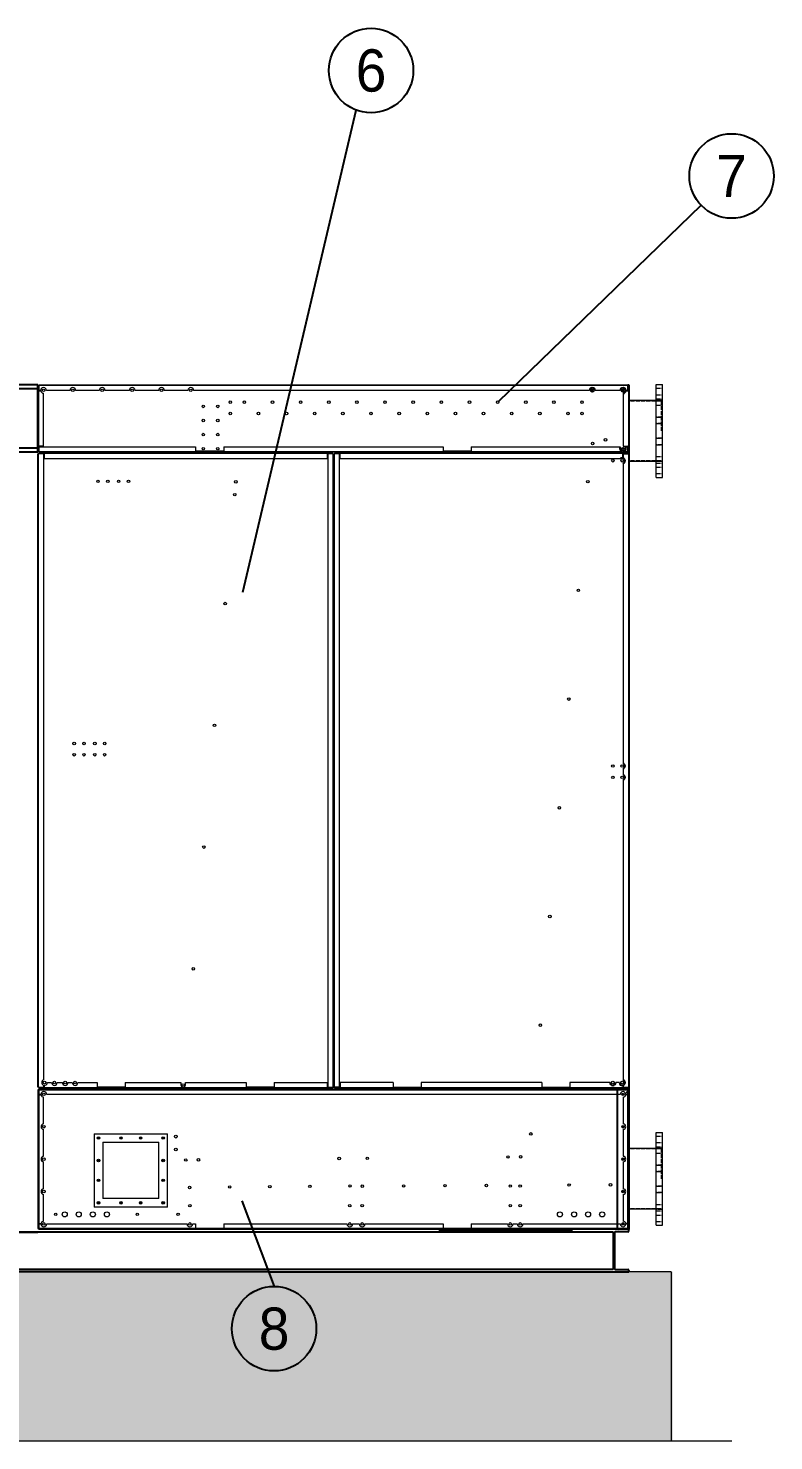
# Model space of a CAD drawing. Header units: millimetres. Extents: x 968 to 30375, y 899 to 21694.
# Drawn here: x 14209 to 16859, y 6206 to 11222 of the extents above; entities that cross this region are included whole.
import ezdxf
from ezdxf.enums import TextEntityAlignment as Align

# ---------------------------------------------------------------- set-up
doc = ezdxf.new("R2010")
doc.units = ezdxf.units.MM
doc.linetypes.add('DASHED', pattern=[15, 12, -3])
for name, color, linetype in [('냉각탑_dim', 1, 'Continuous'), ('냉각탑_text', 3, 'Continuous'), ('냉각탑_찬넬방진', 1, 'Continuous')]:
    doc.layers.add(name, color=color, linetype=linetype)
doc.styles.add('돋움', font='Dotum.ttf')

# ---------------------------------------------------------------- blocks, each defined once
blk = doc.blocks.new('5')
at = {"color": 7, "lineweight": 13, "ltscale": 1.25}
for p, q in [((878585.8, 402760.7), (878607.8, 402760.7)), ((878585.8, 402430.7), (878585.8, 402760.7)), ((878607.8, 402430.7), (878607.8, 402760.7)), ((878585.8, 402703.9), (878488.7, 402703.9)), ((878585.8, 402487.6), (878488.7, 402487.6)), ((878585.8, 402430.7), (878607.8, 402430.7))]:
    blk.add_line(p, q, dxfattribs=at)
at = {"color": 7, "linetype": 'DASHED', "lineweight": 13, "ltscale": 1.25}
for p, q in [((878585.8, 402747.3), (878607.8, 402747.3)), ((878585.8, 402747.3), (878607.8, 402747.3)), ((878585.8, 402724.3), (878607.8, 402724.3)), ((878585.8, 402724.3), (878607.8, 402724.3)), ((878602.8, 402701.9), (878488.7, 402701.9)), ((878585.8, 402709.8), (878607.8, 402709.8)), ((878585.8, 402709.8), (878607.8, 402709.8)), ((878607.8, 402704.7), (878585.8, 402704.7)), ((878602.8, 402703.9), (878585.8, 402703.9)), ((878585.8, 402686.8), (878607.8, 402686.8)), ((878585.8, 402686.8), (878607.8, 402686.8)), ((878602.8, 402703.9), (878602.8, 402595.7)), ((878607.8, 402644.8), (878585.8, 402644.8)), ((878585.8, 402644.8), (878607.8, 402644.8)), ((878607.8, 402621.8), (878585.8, 402621.8)), ((878585.8, 402621.8), (878607.8, 402621.8)), ((878607.8, 402569.7), (878585.8, 402569.7)), ((878585.8, 402569.7), (878607.8, 402569.7)), ((878607.8, 402546.7), (878585.8, 402546.7)), ((878585.8, 402546.7), (878607.8, 402546.7)), ((878602.8, 402489.6), (878488.7, 402489.6)), ((878585.8, 402504.7), (878607.8, 402504.7)), ((878585.8, 402504.7), (878607.8, 402504.7)), ((878602.8, 402487.6), (878585.8, 402487.6)), ((878607.8, 402486.7), (878585.8, 402486.7)), ((878585.8, 402481.7), (878607.8, 402481.7)), ((878585.8, 402481.7), (878607.8, 402481.7)), ((878585.8, 402467.2), (878607.8, 402467.2)), ((878585.8, 402467.2), (878607.8, 402467.2)), ((878585.8, 402444.2), (878607.8, 402444.2)), ((878585.8, 402444.2), (878607.8, 402444.2))]:
    blk.add_line(p, q, dxfattribs=at)
blk = doc.blocks.new('1')
for p, q in [((14243.9, 9955.8), (11843.9, 9955.8)), ((14243.9, 9955.8), (11843.9, 9955.8)), ((14247.9, 9940.8), (11858.9, 9940.8)), ((14243.9, 9955.8), (12945.9, 9955.8)), ((14243.9, 9955.8), (12945.9, 9955.8)), ((16343.9, 9955.8), (16343.9, 6955.8)), ((14243.9, 9730.8), (11858.9, 9730.8)), ((14243.9, 9715.8), (11843.9, 9715.8)), ((15668.9, 6953.3), (16118.9, 6953.3)), ((16118.9, 6954.9), (16118.9, 6953.3))]:
    blk.add_line(p, q)
at = {"color": 7, "lineweight": 35}
blk.add_line((14243.9, 9955.8), (14243.9, 9715.8), dxfattribs=at)
blk.add_line((14243.9, 9955.8), (14243.9, 9715.8), dxfattribs=at)
blk.add_line((14243.9, 9955.8), (14243.9, 9715.8), dxfattribs=at)
blk.add_line((14243.9, 9955.8), (14243.9, 9715.8), dxfattribs=at)
at = {"color": 7, "lineweight": 15}
for p, q in [((14245.9, 9952.3), (14243.9, 9952.3)), ((14243.9, 9952.3), (14243.9, 9933.8)), ((14243.9, 9933.8), (14247.4, 9933.8)), ((14243.9, 9933.8), (14243.9, 9737.8)), ((14245.9, 9933.8), (14245.9, 9952.3)), ((14247.4, 9952.3), (14245.9, 9952.3)), ((14245.9, 9737.8), (14245.9, 9933.8)), ((14247.4, 9952.3), (14247.4, 9955.8)), ((14247.4, 9955.8), (16340.4, 9955.8)), ((14247.4, 9953.8), (16340.4, 9953.8)), ((14247.4, 9952.3), (14247.4, 9935.8)), ((14253.9, 9935.8), (14247.4, 9935.8)), ((14247.4, 9933.8), (14254.1, 9933.8)), ((14357.9, 9935.8), (14273.9, 9935.8)), ((14337.4, 9955.8), (14337.4, 9953.8)), ((14350.4, 9955.8), (14350.4, 9953.8)), ((14461.9, 9935.8), (14377.9, 9935.8)), ((14384.9, 9955.8), (14384.9, 9953.8)), ((14402.9, 9955.8), (14402.9, 9953.8)), ((14430.9, 9955.8), (14430.9, 9953.8)), ((14448.9, 9955.8), (14448.9, 9953.8)), ((14568.9, 9935.8), (14481.9, 9935.8)), ((14672.9, 9935.8), (14588.9, 9935.8)), ((14776.9, 9935.8), (14692.9, 9935.8)), ((16203.9, 9935.8), (14796.9, 9935.8)), ((16138.9, 9955.8), (16138.9, 9953.8)), ((16156.9, 9955.8), (16156.9, 9953.8)), ((16184.9, 9955.8), (16184.9, 9953.8)), ((16202.9, 9955.8), (16202.9, 9953.8)), ((16312.9, 9935.8), (16223.8, 9935.8)), ((16237.4, 9955.8), (16237.4, 9953.8)), ((16250.4, 9955.8), (16250.4, 9953.8)), ((16340.4, 9935.8), (16332.8, 9935.8)), ((16332.8, 9933.8), (16340.4, 9933.8)), ((16340.4, 9952.3), (16340.4, 9955.8)), ((16340.4, 9935.8), (16340.4, 9952.3)), ((16340.4, 9952.3), (16341.9, 9952.3)), ((16343.9, 9933.8), (16340.4, 9933.8)), ((16341.9, 9952.3), (16341.9, 9933.8)), ((16343.9, 9952.3), (16341.9, 9952.3)), ((16341.9, 9933.8), (16341.9, 9737.8)), ((16343.9, 9933.8), (16343.9, 9952.3)), ((16343.9, 9737.8), (16343.9, 9933.8)), ((14245.9, 9930.3), (14243.9, 9930.3)), ((14245.9, 9921.3), (14243.9, 9921.3)), ((14263.9, 9737.8), (14263.9, 9925.8)), ((16323.9, 9924.9), (16323.9, 9737.8)), ((16343.9, 9930.3), (16341.9, 9930.3)), ((16343.9, 9921.3), (16341.9, 9921.3)), ((14245.9, 9840.3), (14243.9, 9840.3)), ((14245.9, 9831.3), (14243.9, 9831.3)), ((16343.9, 9840.3), (16341.9, 9840.3)), ((16343.9, 9831.3), (16341.9, 9831.3)), ((14245.9, 9750.3), (14243.9, 9750.3)), ((14245.9, 9741.3), (14243.9, 9741.3)), ((14243.9, 9737.8), (14247.4, 9737.8)), ((14243.9, 9737.8), (14243.9, 9719.3)), ((14245.9, 9719.3), (14245.9, 9737.8)), ((14263.9, 9737.8), (14247.4, 9737.8)), ((14247.4, 9735.8), (14803.9, 9735.8)), ((14247.4, 9735.8), (14247.4, 9719.3)), ((14803.9, 9735.8), (14803.9, 9719.3)), ((14903.9, 9735.8), (15683.9, 9735.8)), ((14903.9, 9735.8), (14903.9, 9719.3)), ((15683.9, 9735.8), (15683.9, 9719.3)), ((15783.9, 9735.8), (16312.9, 9735.8)), ((15783.9, 9735.8), (15783.9, 9719.3)), ((16323.9, 9737.8), (16340.4, 9737.8)), ((16332.9, 9735.8), (16340.4, 9735.8)), ((16343.9, 9737.8), (16340.4, 9737.8)), ((16340.4, 9719.3), (16340.4, 9735.8)), ((16343.9, 9750.3), (16341.9, 9750.3)), ((16343.9, 9741.3), (16341.9, 9741.3)), ((16341.9, 9737.8), (16341.9, 9719.3)), ((16343.9, 9719.3), (16343.9, 9737.8)), ((14243.9, 9719.3), (14245.9, 9719.3)), ((14243.9, 7460.9), (14243.9, 9710.7)), ((14247, 9710.7), (14243.9, 9710.7)), ((14243.9, 9690.3), (14245.5, 9690.3)), ((14243.9, 9681.3), (14245.5, 9681.3)), ((14245.5, 7460.9), (14245.5, 9710.7)), ((14247.4, 9719.3), (14245.9, 9719.3)), ((14265.5, 9713.8), (14247, 9713.8)), ((14247, 9713.8), (14247, 9712.2)), ((14247, 9712.2), (14265.5, 9712.2)), ((14247, 9710.7), (14247, 9712.2)), ((14263.9, 9710.7), (14247, 9710.7)), ((14247.4, 9719.3), (14247.4, 9715.8)), ((16318.5, 9717.8), (14247.4, 9717.8)), ((16340.4, 9715.8), (14247.4, 9715.8)), ((14263.9, 9710.7), (14263.9, 7487.2)), ((14264.4, 9713.8), (14264.4, 9712.2)), ((14265.5, 9710.7), (14265.5, 9713.8)), ((14265.5, 9713.8), (15272.3, 9713.8)), ((14265.5, 9712.2), (15272.3, 9712.2)), ((14265.5, 9710.7), (14265.5, 9693.8)), ((14265.5, 9693.8), (15272.3, 9693.8)), ((14265.9, 9715.8), (14265.9, 9717.8)), ((14271.9, 9715.8), (14271.9, 9717.8)), ((14273.4, 9713.8), (14273.4, 9712.2)), ((14464.4, 9713.8), (14464.4, 9712.2)), ((14465.9, 9715.8), (14465.9, 9717.8)), ((14471.9, 9715.8), (14471.9, 9717.8)), ((14473.4, 9713.8), (14473.4, 9712.2)), ((14664.4, 9713.8), (14664.4, 9712.2)), ((14665.9, 9715.8), (14665.9, 9717.8)), ((14671.9, 9715.8), (14671.9, 9717.8)), ((14673.4, 9713.8), (14673.4, 9712.2)), ((14903.9, 9719.3), (14803.9, 9719.3)), ((14864.4, 9713.8), (14864.4, 9712.2)), ((14865.9, 9715.8), (14865.9, 9717.8)), ((14871.9, 9715.8), (14871.9, 9717.8)), ((14873.4, 9713.8), (14873.4, 9712.2)), ((15064.4, 9713.8), (15064.4, 9712.2)), ((15065.9, 9715.8), (15065.9, 9717.8)), ((15071.9, 9715.8), (15071.9, 9717.8)), ((15073.4, 9713.8), (15073.4, 9712.2)), ((15264.4, 9713.8), (15264.4, 9712.2)), ((15265.9, 9715.8), (15265.9, 9717.8)), ((15271.9, 9715.8), (15271.9, 9717.8)), ((15272.3, 9710.7), (15272.3, 9713.8)), ((15290.8, 9713.8), (15272.3, 9713.8)), ((15272.3, 9712.2), (15290.8, 9712.2)), ((15272.3, 9693.8), (15272.3, 9710.7)), ((15273.4, 9713.8), (15273.4, 9712.2)), ((15290.8, 9710.7), (15273.9, 9710.7)), ((15273.9, 9710.7), (15273.9, 7460.9)), ((15290.8, 9712.2), (15290.8, 9713.8)), ((15290.8, 9710.7), (15290.8, 9712.2)), ((15290.8, 9710.7), (15293.9, 9710.7)), ((15292.3, 9710.7), (15292.3, 7460.9)), ((15293.9, 9688.8), (15292.3, 9688.8)), ((15293.9, 9682.8), (15292.3, 9682.8)), ((15293.9, 9710.7), (15293.9, 7460.9)), ((15295.9, 9710.7), (15295.9, 7460.9)), ((15295.9, 9710.7), (15299, 9710.7)), ((15295.9, 9690.3), (15297.5, 9690.3)), ((15295.9, 9681.3), (15297.5, 9681.3)), ((15297.5, 7460.9), (15297.5, 9710.7)), ((15299, 9713.8), (15299, 9712.2)), ((15317.5, 9713.8), (15299, 9713.8)), ((15299, 9710.7), (15299, 9712.2)), ((15299, 9712.2), (15317.5, 9712.2)), ((15315.9, 9710.7), (15299, 9710.7)), ((15315.4, 9713.8), (15315.4, 9712.2)), ((15315.9, 7460.9), (15315.9, 9710.7)), ((15316.9, 9715.8), (15316.9, 9717.8)), ((16322.3, 9713.8), (15317.5, 9713.8)), ((15317.5, 9713.8), (15317.5, 9710.7)), ((15317.5, 9712.2), (16322.3, 9712.2)), ((15317.5, 9693.8), (15317.5, 9710.7)), ((15317.5, 9693.8), (16314.1, 9693.8)), ((15322.9, 9715.8), (15322.9, 9717.8)), ((15324.4, 9713.8), (15324.4, 9712.2)), ((15515.4, 9713.8), (15515.4, 9712.2)), ((15516.9, 9715.8), (15516.9, 9717.8)), ((15522.9, 9715.8), (15522.9, 9717.8)), ((15524.4, 9713.8), (15524.4, 9712.2)), ((15783.9, 9719.3), (15683.9, 9719.3)), ((15715.4, 9713.8), (15715.4, 9712.2)), ((15716.9, 9715.8), (15716.9, 9717.8)), ((15722.9, 9715.8), (15722.9, 9717.8)), ((15724.4, 9713.8), (15724.4, 9712.2)), ((15915.4, 9713.8), (15915.4, 9712.2)), ((15916.9, 9715.8), (15916.9, 9717.8)), ((15922.9, 9715.8), (15922.9, 9717.8)), ((15924.4, 9713.8), (15924.4, 9712.2)), ((16115.4, 9713.8), (16115.4, 9712.2)), ((16116.9, 9715.8), (16116.9, 9717.8)), ((16122.9, 9715.8), (16122.9, 9717.8)), ((16124.4, 9713.8), (16124.4, 9712.2)), ((16315.4, 9713.8), (16315.4, 9712.2)), ((16316.9, 9715.8), (16316.9, 9717.8)), ((16340.8, 9713.8), (16322.3, 9713.8)), ((16322.3, 9713.8), (16322.3, 9710.7)), ((16322.3, 9712.2), (16340.8, 9712.2)), ((16322.3, 9695.6), (16322.3, 9710.7)), ((16322.9, 9715.8), (16322.9, 9716.8)), ((16323.9, 9710.7), (16340.8, 9710.7)), ((16323.9, 9710.7), (16323.9, 9695.1)), ((16324.4, 9713.8), (16324.4, 9712.2)), ((16340.4, 9717.8), (16327.2, 9717.8)), ((16340.4, 9719.3), (16340.4, 9715.8)), ((16340.4, 9719.3), (16341.9, 9719.3)), ((16340.8, 9712.2), (16340.8, 9713.8)), ((16340.8, 9710.7), (16340.8, 9712.2)), ((16343.9, 9710.7), (16340.8, 9710.7)), ((16341.9, 9719.3), (16343.9, 9719.3)), ((16342.3, 9710.7), (16342.3, 7460.9)), ((16342.3, 9690.3), (16343.9, 9690.3)), ((16342.3, 9681.3), (16343.9, 9681.3)), ((16343.9, 7460.9), (16343.9, 9710.7)), ((16323.9, 9676.5), (16323.9, 8611.1)), ((14243.9, 9470.3), (14245.5, 9470.3)), ((14243.9, 9461.3), (14245.5, 9461.3)), ((15293.9, 9468.8), (15292.3, 9468.8)), ((15293.9, 9462.8), (15292.3, 9462.8)), ((15295.9, 9470.3), (15297.5, 9470.3)), ((15295.9, 9461.3), (15297.5, 9461.3)), ((16342.3, 9470.3), (16343.9, 9470.3)), ((16342.3, 9461.3), (16343.9, 9461.3)), ((14243.9, 9250.3), (14245.5, 9250.3)), ((14243.9, 9241.3), (14245.5, 9241.3)), ((15293.9, 9248.8), (15292.3, 9248.8)), ((15293.9, 9242.8), (15292.3, 9242.8)), ((15295.9, 9250.3), (15297.5, 9250.3)), ((15295.9, 9241.3), (15297.5, 9241.3)), ((16342.3, 9250.3), (16343.9, 9250.3)), ((16342.3, 9241.3), (16343.9, 9241.3)), ((14243.9, 9030.3), (14245.5, 9030.3)), ((15293.9, 9028.8), (15292.3, 9028.8)), ((15295.9, 9030.3), (15297.5, 9030.3)), ((16342.3, 9030.3), (16343.9, 9030.3)), ((14243.9, 9021.3), (14245.5, 9021.3)), ((15293.9, 9022.8), (15292.3, 9022.8)), ((15295.9, 9021.3), (15297.5, 9021.3)), ((16342.3, 9021.3), (16343.9, 9021.3)), ((14243.9, 8810.3), (14245.5, 8810.3)), ((14243.9, 8801.3), (14245.5, 8801.3)), ((15293.9, 8808.8), (15292.3, 8808.8)), ((15293.9, 8802.8), (15292.3, 8802.8)), ((15295.9, 8810.3), (15297.5, 8810.3)), ((15295.9, 8801.3), (15297.5, 8801.3)), ((16342.3, 8810.3), (16343.9, 8810.3)), ((16342.3, 8801.3), (16343.9, 8801.3)), ((14243.9, 8590.3), (14245.5, 8590.3)), ((14243.9, 8581.3), (14245.5, 8581.3)), ((15293.9, 8588.8), (15292.3, 8588.8)), ((15293.9, 8582.8), (15292.3, 8582.8)), ((15295.9, 8590.3), (15297.5, 8590.3)), ((15295.9, 8581.3), (15297.5, 8581.3)), ((16323.9, 8592.5), (16323.9, 8571.1)), ((16342.3, 8590.3), (16343.9, 8590.3)), ((16342.3, 8581.3), (16343.9, 8581.3)), ((16323.9, 8552.5), (16323.9, 7487.1)), ((14243.9, 8370.3), (14245.5, 8370.3)), ((14243.9, 8361.3), (14245.5, 8361.3)), ((15293.9, 8368.8), (15292.3, 8368.8)), ((15293.9, 8362.8), (15292.3, 8362.8)), ((15295.9, 8370.3), (15297.5, 8370.3)), ((15295.9, 8361.3), (15297.5, 8361.3)), ((16342.3, 8370.3), (16343.9, 8370.3)), ((16342.3, 8361.3), (16343.9, 8361.3)), ((14243.9, 8150.3), (14245.5, 8150.3)), ((14243.9, 8141.3), (14245.5, 8141.3)), ((15293.9, 8148.8), (15292.3, 8148.8)), ((15293.9, 8142.8), (15292.3, 8142.8)), ((15295.9, 8150.3), (15297.5, 8150.3)), ((15295.9, 8141.3), (15297.5, 8141.3)), ((16342.3, 8150.3), (16343.9, 8150.3)), ((16342.3, 8141.3), (16343.9, 8141.3)), ((14243.9, 7930.3), (14245.5, 7930.3)), ((15293.9, 7928.8), (15292.3, 7928.8)), ((15295.9, 7930.3), (15297.5, 7930.3)), ((16342.3, 7930.3), (16343.9, 7930.3)), ((14243.9, 7921.3), (14245.5, 7921.3)), ((15293.9, 7922.8), (15292.3, 7922.8)), ((15295.9, 7921.3), (15297.5, 7921.3)), ((16342.3, 7921.3), (16343.9, 7921.3)), ((14243.9, 7710.3), (14245.5, 7710.3)), ((14243.9, 7701.3), (14245.5, 7701.3)), ((15293.9, 7708.8), (15292.3, 7708.8)), ((15293.9, 7702.8), (15292.3, 7702.8)), ((15295.9, 7710.3), (15297.5, 7710.3)), ((15295.9, 7701.3), (15297.5, 7701.3)), ((16342.3, 7710.3), (16343.9, 7710.3)), ((16342.3, 7701.3), (16343.9, 7701.3)), ((14243.9, 7490.3), (14245.5, 7490.3)), ((14243.9, 7481.3), (14245.5, 7481.3)), ((14277.3, 7477.8), (14292.3, 7477.8)), ((14312.3, 7477.8), (14330.7, 7477.8)), ((14350.7, 7477.8), (14365.7, 7477.8)), ((14385.7, 7477.8), (14453.9, 7477.8)), ((14453.9, 7477.8), (14453.9, 7460.9)), ((14553.9, 7477.8), (14553.9, 7460.9)), ((14553.9, 7477.8), (14751.8, 7477.8)), ((14751.8, 7477.8), (14751.8, 7469.2)), ((14767.8, 7469.2), (14767.8, 7477.8)), ((14767.8, 7477.8), (14983.9, 7477.8)), ((14983.9, 7477.8), (14983.9, 7460.9)), ((15083.9, 7477.8), (15083.9, 7460.9)), ((15083.9, 7477.8), (15272.3, 7477.8)), ((15272.3, 7460.9), (15272.3, 7477.8)), ((15293.9, 7488.8), (15292.3, 7488.8)), ((15293.9, 7482.8), (15292.3, 7482.8)), ((15295.9, 7490.3), (15297.5, 7490.3)), ((15295.9, 7481.3), (15297.5, 7481.3)), ((15505.9, 7477.8), (15317.5, 7477.8)), ((15317.5, 7477.8), (15317.5, 7460.9)), ((15505.9, 7477.8), (15505.9, 7460.9)), ((15605.9, 7477.8), (15605.9, 7460.9)), ((16033.9, 7477.8), (15605.9, 7477.8)), ((16033.9, 7477.8), (16033.9, 7460.9)), ((16133.9, 7477.8), (16133.9, 7460.9)), ((16276.9, 7477.8), (16133.9, 7477.8)), ((16310.1, 7477.8), (16296.9, 7477.8)), ((16342.3, 7490.3), (16343.9, 7490.3)), ((16342.3, 7481.3), (16343.9, 7481.3)), ((14247, 7460.9), (14243.9, 7460.9)), ((14247, 7460.9), (14263.9, 7460.9)), ((14247, 7460.9), (14247, 7459.4)), ((14247, 7459.4), (14247, 7457.8)), ((14265.5, 7459.4), (14247, 7459.4)), ((14247, 7457.8), (14265.5, 7457.8)), ((14263.9, 7468.4), (14263.9, 7460.9)), ((14264.4, 7459.4), (14264.4, 7457.8)), ((14265.5, 7468), (14265.5, 7460.9)), ((14265.5, 7460.9), (14265.5, 7457.8)), ((15272.3, 7459.4), (14265.5, 7459.4)), ((15272.3, 7457.8), (14265.5, 7457.8)), ((14273.4, 7459.4), (14273.4, 7457.8)), ((14553.9, 7460.9), (14453.9, 7460.9)), ((14464.4, 7459.4), (14464.4, 7457.8)), ((14473.4, 7459.4), (14473.4, 7457.8)), ((14664.4, 7459.4), (14664.4, 7457.8)), ((14673.4, 7459.4), (14673.4, 7457.8)), ((14864.4, 7459.4), (14864.4, 7457.8)), ((14873.4, 7459.4), (14873.4, 7457.8)), ((15083.9, 7460.9), (14983.9, 7460.9)), ((15064.4, 7459.4), (15064.4, 7457.8)), ((15073.4, 7459.4), (15073.4, 7457.8)), ((15264.4, 7459.4), (15264.4, 7457.8)), ((15272.3, 7460.9), (15272.3, 7457.8)), ((15290.8, 7459.4), (15272.3, 7459.4)), ((15272.3, 7457.8), (15290.8, 7457.8)), ((15273.4, 7459.4), (15273.4, 7457.8)), ((15273.9, 7460.9), (15290.8, 7460.9)), ((15290.8, 7460.9), (15290.8, 7459.4)), ((15290.8, 7460.9), (15293.9, 7460.9)), ((15290.8, 7457.8), (15290.8, 7459.4)), ((15295.9, 7460.9), (15299, 7460.9)), ((15315.9, 7460.9), (15299, 7460.9)), ((15299, 7460.9), (15299, 7459.4)), ((15299, 7459.4), (15299, 7457.8)), ((15317.5, 7459.4), (15299, 7459.4)), ((15299, 7457.8), (15317.5, 7457.8)), ((15315.4, 7459.4), (15315.4, 7457.8)), ((15317.5, 7457.8), (15317.5, 7460.9)), ((16322.3, 7459.4), (15317.5, 7459.4)), ((15317.5, 7457.8), (16322.3, 7457.8)), ((15324.4, 7459.4), (15324.4, 7457.8)), ((15505.9, 7460.9), (15605.9, 7460.9)), ((15515.4, 7459.4), (15515.4, 7457.8)), ((15524.4, 7459.4), (15524.4, 7457.8)), ((15715.4, 7459.4), (15715.4, 7457.8)), ((15724.4, 7459.4), (15724.4, 7457.8)), ((15915.4, 7459.4), (15915.4, 7457.8)), ((15924.4, 7459.4), (15924.4, 7457.8)), ((16033.9, 7460.9), (16133.9, 7460.9)), ((16115.4, 7459.4), (16115.4, 7457.8)), ((16124.4, 7459.4), (16124.4, 7457.8)), ((16301.9, 7452.3), (16303.9, 7452.3)), ((16305.4, 7452.3), (16301.9, 7452.3)), ((16301.9, 6959.3), (16301.9, 7452.3)), ((16303.9, 7452.3), (16305.4, 7452.3)), ((16303.9, 7452.3), (16303.9, 6959.3)), ((16340.4, 7455.8), (16305.4, 7455.8)), ((16340.4, 7453.8), (16305.4, 7453.8)), ((16340.4, 7452.3), (16305.4, 7452.3)), ((16305.4, 7452.3), (16340.4, 7452.3)), ((16315.4, 7459.4), (16315.4, 7457.8)), ((16322.3, 7468), (16322.3, 7460.9)), ((16322.3, 7457.8), (16322.3, 7460.9)), ((16340.8, 7459.4), (16322.3, 7459.4)), ((16322.3, 7457.8), (16340.8, 7457.8)), ((16323.9, 7468.5), (16323.9, 7460.9)), ((16323.9, 7460.9), (16340.8, 7460.9)), ((16324.4, 7459.4), (16324.4, 7457.8)), ((16340.4, 7452.3), (16340.4, 7433.8)), ((16340.4, 7452.3), (16340.4, 7433.8)), ((16340.4, 7433.8), (16343.9, 7433.8)), ((16340.4, 7433.8), (16341.9, 7433.8)), ((16343.9, 7460.9), (16340.8, 7460.9)), ((16340.8, 7460.9), (16340.8, 7459.4)), ((16340.8, 7457.8), (16340.8, 7459.4)), ((16341.9, 7435.8), (16341.9, 7452.3)), ((16343.9, 7445.8), (16341.9, 7445.8)), ((16343.9, 7445.8), (16341.9, 7445.8)), ((16343.9, 7445.8), (16341.9, 7445.8)), ((16343.9, 7445.8), (16341.9, 7445.8)), ((16343.9, 7445.8), (16341.9, 7445.8)), ((16343.9, 7445.8), (16341.9, 7445.8)), ((16343.9, 7445.8), (16341.9, 7445.8)), ((16343.9, 7445.8), (16341.9, 7445.8)), ((16343.9, 7445.8), (16341.9, 7445.8)), ((16343.9, 7439.8), (16341.9, 7439.8)), ((16343.9, 7439.8), (16341.9, 7439.8)), ((16343.9, 7439.8), (16341.9, 7439.8)), ((16343.9, 7439.8), (16341.9, 7439.8)), ((16343.9, 7439.8), (16341.9, 7439.8)), ((16343.9, 7439.8), (16341.9, 7439.8)), ((16343.9, 7439.8), (16341.9, 7439.8)), ((16343.9, 7439.8), (16341.9, 7439.8)), ((16343.9, 7439.8), (16341.9, 7439.8)), ((16341.9, 7435.8), (16343.9, 7435.8)), ((16341.9, 7433.8), (16343.9, 7433.8)), ((16341.9, 7433.8), (16341.9, 7124.8)), ((16341.9, 7433.8), (16341.9, 6977.8)), ((16343.9, 7435.8), (16343.9, 7452.3)), ((16343.9, 7124.8), (16343.9, 7433.8)), ((16343.9, 7433.8), (16343.9, 6977.8)), ((14443.9, 7295.8), (14703.9, 7295.8)), ((14443.9, 7295.8), (14443.9, 7035.8)), ((14703.9, 7035.8), (14703.9, 7295.8)), ((16343.9, 7124.8), (16341.9, 7124.8)), ((16343.9, 7124.8), (16341.9, 7124.8)), ((16343.9, 7124.8), (16341.9, 7124.8)), ((16343.9, 7124.8), (16341.9, 7124.8)), ((16341.9, 7114.8), (16341.9, 7124.8)), ((16343.9, 7114.8), (16343.9, 7124.8)), ((16303.9, 7119.3), (16301.9, 7119.3)), ((16303.9, 7119.3), (16301.9, 7119.3)), ((16303.9, 7119.3), (16301.9, 7119.3)), ((16303.9, 7119.3), (16301.9, 7119.3)), ((16303.9, 7119.3), (16301.9, 7119.3)), ((16303.9, 7119.3), (16301.9, 7119.3)), ((16303.9, 7119.3), (16301.9, 7119.3)), ((16303.9, 7119.3), (16301.9, 7119.3)), ((16303.9, 7119.3), (16301.9, 7119.3)), ((16303.9, 7119.3), (16301.9, 7119.3)), ((16303.9, 7119.3), (16301.9, 7119.3)), ((16303.9, 7119.3), (16301.9, 7119.3)), ((16303.9, 7119.3), (16301.9, 7119.3)), ((16303.9, 7119.3), (16301.9, 7119.3)), ((16303.9, 7119.3), (16301.9, 7119.3)), ((16303.9, 7119.3), (16301.9, 7119.3)), ((16303.9, 7119.3), (16301.9, 7119.3)), ((16303.9, 7119.3), (16301.9, 7119.3)), ((16303.9, 7110.3), (16301.9, 7110.3)), ((16303.9, 7110.3), (16301.9, 7110.3)), ((16303.9, 7110.3), (16301.9, 7110.3)), ((16303.9, 7110.3), (16301.9, 7110.3)), ((16303.9, 7110.3), (16301.9, 7110.3)), ((16303.9, 7110.3), (16301.9, 7110.3)), ((16303.9, 7110.3), (16301.9, 7110.3)), ((16303.9, 7110.3), (16301.9, 7110.3)), ((16303.9, 7110.3), (16301.9, 7110.3)), ((16303.9, 7110.3), (16301.9, 7110.3)), ((16303.9, 7110.3), (16301.9, 7110.3)), ((16303.9, 7110.3), (16301.9, 7110.3)), ((16303.9, 7110.3), (16301.9, 7110.3)), ((16303.9, 7110.3), (16301.9, 7110.3)), ((16303.9, 7110.3), (16301.9, 7110.3)), ((16303.9, 7110.3), (16301.9, 7110.3)), ((16303.9, 7110.3), (16301.9, 7110.3)), ((16303.9, 7110.3), (16301.9, 7110.3)), ((16341.9, 7104.8), (16341.9, 7114.8)), ((16343.9, 7104.8), (16341.9, 7104.8)), ((16343.9, 7104.8), (16341.9, 7104.8)), ((16341.9, 7104.8), (16341.9, 6977.8)), ((16343.9, 7104.8), (16341.9, 7104.8)), ((16343.9, 7104.8), (16341.9, 7104.8)), ((16343.9, 7104.8), (16343.9, 7114.8)), ((16343.9, 6977.8), (16343.9, 7104.8)), ((14703.9, 7035.8), (14443.9, 7035.8)), ((16340.4, 6977.8), (16343.9, 6977.8)), ((16340.4, 6977.8), (16341.9, 6977.8)), ((16340.4, 6977.8), (16340.4, 6959.3)), ((16340.4, 6977.8), (16340.4, 6959.3)), ((16341.9, 6977.8), (16343.9, 6977.8)), ((16341.9, 6975.8), (16343.9, 6975.8)), ((16341.9, 6975.8), (16341.9, 6959.3)), ((16343.9, 6975.8), (16343.9, 6959.3)), ((16305.4, 6959.3), (16301.9, 6959.3)), ((16301.9, 6959.3), (16303.9, 6959.3)), ((16303.9, 6959.3), (16305.4, 6959.3)), ((16305.4, 6959.3), (16340.4, 6959.3)), ((16340.4, 6959.3), (16305.4, 6959.3)), ((16340.4, 6957.8), (16305.4, 6957.8)), ((16340.4, 6955.8), (16305.4, 6955.8))]:
    blk.add_line(p, q, dxfattribs=at)
at = {"lineweight": 5}
blk.add_line((16343.9, 9955.8), (16339.8, 9955.8), dxfattribs=at)
at = {"color": 7, "lineweight": 13, "ltscale": 0.002813}
blk.add_line((14243.9, 9768.7), (14243.9, 9767.8), dxfattribs=at)
at = {"color": 7}
for p, q in [((16312.9, 9726.8), (16312.9, 9735.8)), ((16332.9, 9726.8), (16332.9, 9735.8))]:
    blk.add_line(p, q, dxfattribs=at)
at = {"color": 7, "lineweight": 13, "ltscale": 0.038542}
for p, q in [((14243.9, 7452.3), (14243.9, 7433.8)), ((14245.9, 7433.8), (14245.9, 7452.3)), ((16340.4, 7433.8), (16340.4, 7452.3)), ((16341.9, 7452.3), (16341.9, 7433.8)), ((16343.9, 7433.8), (16343.9, 7452.3)), ((14243.9, 6977.8), (14243.9, 6959.3)), ((14245.9, 6959.3), (14245.9, 6977.8)), ((16340.4, 6959.3), (16340.4, 6977.8)), ((16341.9, 6977.8), (16341.9, 6959.3)), ((16343.9, 6959.3), (16343.9, 6977.8))]:
    blk.add_line(p, q, dxfattribs=at)
at = {"color": 7, "lineweight": 13, "ltscale": 0.004167}
for p, q in [((14245.9, 7452.3), (14243.9, 7452.3)), ((14247.4, 7435.8), (14247.4, 7433.8)), ((16343.9, 7452.3), (16341.9, 7452.3)), ((14247.4, 6977.8), (14247.4, 6975.8)), ((14243.9, 6959.3), (14245.9, 6959.3)), ((16341.9, 6959.3), (16343.9, 6959.3))]:
    blk.add_line(p, q, dxfattribs=at)
at = {"color": 7, "lineweight": 13}
for p, q in [((14243.9, 7433.8), (14243.9, 6977.8)), ((14247.4, 7455.8), (16340.4, 7455.8)), ((14247.4, 7452.3), (16340.4, 7452.3)), ((14247.4, 7433.8), (14247.4, 6977.8)), ((16312.9, 7435.8), (14274.9, 7435.8)), ((16340.4, 6977.8), (16340.4, 7433.8)), ((16343.9, 6977.8), (16343.9, 7433.8)), ((14274.9, 6975.8), (14773.9, 6975.8)), ((14903.9, 6975.8), (15341.9, 6975.8)), ((15405.9, 6975.8), (15683.9, 6975.8)), ((15967.4, 6975.8), (16312.9, 6975.8)), ((14803.9, 6959.3), (14247.4, 6959.3)), ((16340.4, 6955.8), (14247.4, 6955.8)), ((15683.9, 6959.3), (14903.9, 6959.3)), ((16340.4, 6959.3), (15783.9, 6959.3))]:
    blk.add_line(p, q, dxfattribs=at)
at = {"color": 7, "lineweight": 13, "ltscale": 0.007292}
for p, q in [((14243.9, 7433.8), (14247.4, 7433.8)), ((14247.4, 7452.3), (14247.4, 7455.8)), ((16340.4, 7452.3), (16340.4, 7455.8)), ((16343.9, 7433.8), (16340.4, 7433.8)), ((14243.9, 6977.8), (14247.4, 6977.8)), ((16343.9, 6977.8), (16340.4, 6977.8)), ((14247.4, 6959.3), (14247.4, 6955.8)), ((16340.4, 6959.3), (16340.4, 6955.8))]:
    blk.add_line(p, q, dxfattribs=at)
at = {"color": 7, "lineweight": 13, "ltscale": 0.003125}
for p, q in [((14247.4, 7452.3), (14245.9, 7452.3)), ((16340.4, 7452.3), (16341.9, 7452.3)), ((14247.4, 6959.3), (14245.9, 6959.3)), ((16340.4, 6959.3), (16341.9, 6959.3))]:
    blk.add_line(p, q, dxfattribs=at)
at = {"color": 7, "lineweight": 13, "ltscale": 0.034375}
for p, q in [((14247.4, 7452.3), (14247.4, 7435.8)), ((16340.4, 7435.8), (16340.4, 7452.3)), ((14247.4, 6975.8), (14247.4, 6959.3)), ((14803.9, 6975.8), (14803.9, 6959.3)), ((14903.9, 6975.8), (14903.9, 6959.3)), ((15683.9, 6975.8), (15683.9, 6959.3)), ((15783.9, 6975.8), (15783.9, 6959.3)), ((16340.4, 6959.3), (16340.4, 6975.8))]:
    blk.add_line(p, q, dxfattribs=at)
at = {"color": 7, "lineweight": 13, "ltscale": 0.015625}
for p, q in [((14254.9, 7435.8), (14247.4, 7435.8)), ((16340.4, 7435.8), (16332.9, 7435.8)), ((14247.4, 6975.8), (14254.9, 6975.8)), ((16332.9, 6975.8), (16340.4, 6975.8))]:
    blk.add_line(p, q, dxfattribs=at)
at = {"color": 7, "lineweight": 13, "ltscale": 0.016046}
for p, q in [((14247.4, 7433.8), (14255.1, 7433.8)), ((16340.4, 7433.8), (16332.7, 7433.8)), ((14247.4, 6977.8), (14255.1, 6977.8)), ((16340.4, 6977.8), (16332.7, 6977.8))]:
    blk.add_line(p, q, dxfattribs=at)
at = {"color": 7, "lineweight": 13, "ltscale": 0.198126}
for p, q in [((14263.9, 7330.8), (14263.9, 7425.9)), ((16323.9, 7425.9), (16323.9, 7330.8)), ((14263.9, 7215.8), (14263.9, 7310.9)), ((16323.9, 7310.9), (16323.9, 7215.8)), ((14263.9, 7100.8), (14263.9, 7195.9)), ((16323.9, 7195.9), (16323.9, 7100.8)), ((14263.9, 6985.8), (14263.9, 7080.9)), ((16323.9, 7080.9), (16323.9, 6985.8))]:
    blk.add_line(p, q, dxfattribs=at)
at = {"color": 7, "lineweight": 13, "ltscale": 0.13159}
blk.add_line((16272, 7457.8), (16335.1, 7457.8), dxfattribs=at)
at = {"color": 6}
blk.add_line((16343.9, 7442.8), (16333.7, 7442.8), dxfattribs=at)
at = {"color": 7, "lineweight": 13, "ltscale": 0.416667}
for p, q in [((14473.9, 7265.8), (14473.9, 7065.8)), ((14473.9, 7265.8), (14673.9, 7265.8)), ((14673.9, 7065.8), (14673.9, 7265.8)), ((14673.9, 7065.8), (14473.9, 7065.8))]:
    blk.add_line(p, q, dxfattribs=at)
at = {"color": 7, "lineweight": 13, "ltscale": 0.020833}
blk.add_line((14793.9, 6975.8), (14803.9, 6975.8), dxfattribs=at)
at = {"color": 7, "lineweight": 13, "ltscale": 0.05}
blk.add_line((15361.9, 6975.8), (15385.9, 6975.8), dxfattribs=at)
at = {"color": 7, "lineweight": 13, "ltscale": 0.267708}
blk.add_line((15783.9, 6975.8), (15912.4, 6975.8), dxfattribs=at)
at = {"color": 7, "lineweight": 13, "ltscale": 0.03125}
blk.add_line((15932.4, 6975.8), (15947.4, 6975.8), dxfattribs=at)
at = {"color": 7, "lineweight": 13, "ltscale": 0.208333}
for p, q in [((14903.9, 6959.3), (14803.9, 6959.3)), ((14903.9, 6959.3), (14803.9, 6959.3)), ((15783.9, 6959.3), (15683.9, 6959.3)), ((15783.9, 6959.3), (15683.9, 6959.3))]:
    blk.add_line(p, q, dxfattribs=at)
at = {"ltscale": 500}
for p, q in [((16142.3, 6954.9), (16118.9, 6954.9)), ((16143.9, 6953.3), (16118.9, 6953.3))]:
    blk.add_line(p, q, dxfattribs=at)
at = {"color": 7, "lineweight": 15}
for centre, radius in [((14263.9, 9935.8), 4.5), ((14367.9, 9935.8), 4.5), ((14471.9, 9935.8), 4.5), ((14578.9, 9935.8), 4.5), ((14682.9, 9935.8), 4.5), ((14786.9, 9935.8), 4.5), ((14831.4, 9878.8), 4.5), ((14882.9, 9878.8), 4.5), ((14927.4, 9893.8), 4.5), ((14977.4, 9893.8), 4.5), ((15077.4, 9893.8), 4.5), ((15177.4, 9893.8), 4.5), ((15277.4, 9893.8), 4.5), ((15377.4, 9893.8), 4.5), ((15477.4, 9893.8), 4.5), ((15577.4, 9893.8), 4.5), ((15677.4, 9893.8), 4.5), ((15777.4, 9893.8), 4.5), ((15877.4, 9893.8), 4.5), ((15977.4, 9893.8), 4.5), ((16077.4, 9893.8), 4.5), ((16177.4, 9893.8), 4.5), ((14831.4, 9828.8), 4.5), ((14882.9, 9828.8), 4.5), ((14927.4, 9853.8), 4.5), ((15027.4, 9853.8), 4.5), ((15127.4, 9853.8), 4.5), ((15227.4, 9853.8), 4.5), ((15327.4, 9853.8), 4.5), ((15427.4, 9853.8), 4.5), ((15527.4, 9853.8), 4.5), ((15627.4, 9853.8), 4.5), ((15727.4, 9853.8), 4.5), ((15827.4, 9853.8), 4.5), ((15927.4, 9853.8), 4.5), ((16027.4, 9853.8), 4.5), ((16127.4, 9853.8), 4.5), ((16177.4, 9853.8), 4.5), ((14831.4, 9778.8), 4.5), ((14882.9, 9778.8), 4.5), ((14831.4, 9728.8), 4.5), ((14882.9, 9728.8), 4.5), ((16215, 9747.2), 4.5), ((16260.9, 9760.1), 4.5), ((14457.3, 9612.8), 4.5), ((14492.3, 9612.8), 4.5), ((14530.7, 9612.8), 4.5), ((14565.7, 9612.8), 4.5), ((14947.2, 9611), 4.5), ((16198.1, 9611.5), 4.5), ((14943.2, 9565.2), 4.5), ((16164.3, 9225.5), 4.5), ((14909.4, 9178.6), 4.5), ((16130.6, 8839.5), 4.5), ((14871.5, 8746.3), 4.5), ((14372.7, 8681.8), 4.5), ((14407.7, 8681.8), 4.5), ((14446.1, 8681.8), 4.5), ((14481.1, 8681.8), 4.5), ((14372.4, 8641.8), 4.5), ((14407.4, 8641.8), 4.5), ((14445.8, 8641.8), 4.5), ((14480.8, 8641.8), 4.5), ((16096.8, 8453.4), 4.5), ((14833.7, 8313.9), 4.5), ((16063, 8067.4), 4.5), ((14795.9, 7881.6), 4.5), ((16029.2, 7681.4), 4.5), ((14267.3, 7477.8), 4.5), ((14302.3, 7477.8), 4.5), ((14340.7, 7477.8), 4.5), ((14375.7, 7477.8), 4.5), ((14759.8, 7469.2), 4.5), ((16322.9, 7435.8), 3), ((16322.9, 7320.8), 3), ((14458.9, 7280.8), 4.5), ((14538.9, 7280.8), 4.5), ((14608.9, 7280.8), 4.5), ((14688.9, 7280.8), 4.5), ((14458.9, 7200.8), 4.5), ((14688.9, 7200.8), 4.5), ((16322.9, 7205.8), 3), ((14458.9, 7130.8), 4.5), ((14688.9, 7130.8), 4.5), ((16322.9, 7090.8), 3), ((14458.9, 7050.8), 4.5), ((14538.9, 7050.8), 4.5), ((14608.9, 7050.8), 4.5), ((14688.9, 7050.8), 4.5), ((16322.9, 6975.8), 3)]:
    blk.add_circle(centre, radius, dxfattribs=at)
for centre in [(16213.9, 9934.8), (16322.9, 9934.8), (16322.9, 9726.8)]:
    blk.add_circle(centre, 4.5)
at = {"color": 7, "lineweight": 13}
for centre, radius in [((16287.1, 9685.8), 4.5), ((16320.1, 9685.8), 4.5), ((16286.9, 8601.8), 4.5), ((16320.1, 8601.8), 4.5), ((16287.1, 8561.8), 4.5), ((16320.1, 8561.8), 4.5), ((16286.9, 7477.8), 4.5), ((16320.1, 7477.8), 4.5), ((14264.9, 7435.8), 4.5), ((16322.9, 7435.8), 4.5), ((14264.9, 7320.8), 4.5), ((16322.9, 7320.8), 4.5), ((14458.9, 7280.8), 3), ((14538.9, 7280.8), 3), ((14608.9, 7280.8), 3), ((14688.9, 7280.8), 3), ((14733.9, 7285.8), 5), ((15995.5, 7295.4), 4.5), ((14733.9, 7239.8), 5), ((14264.9, 7205.8), 4.5), ((14458.9, 7200.8), 3), ((14688.9, 7200.8), 3), ((14769.2, 7202.9), 4.5), ((14814.2, 7203.3), 4.5), ((15314.2, 7207.9), 4.5), ((15414.2, 7208.8), 4.5), ((15914.2, 7213.5), 4.5), ((15959.2, 7213.9), 4.5), ((16322.9, 7205.8), 4.5), ((14458.9, 7130.8), 3), ((14688.9, 7130.8), 3), ((14264.9, 7090.8), 4.5), ((14782.9, 7105.3), 4.5), ((14925.4, 7107), 4.5), ((15067.8, 7108.2), 4.5), ((15210.3, 7109.3), 4.5), ((15352.8, 7110.5), 4.5), ((15396.4, 7109.8), 4.5), ((15543.4, 7110.6), 4.5), ((15690.4, 7111.4), 4.5), ((15837.3, 7112.2), 4.5), ((15922.4, 7110.3), 4.5), ((15957.4, 7110.3), 4.5), ((16131.3, 7113.8), 4.5), ((16278.3, 7114.6), 4.5), ((16322.9, 7090.8), 4.5), ((14458.9, 7050.8), 3), ((14538.9, 7050.8), 3), ((14608.9, 7050.8), 3), ((14688.9, 7050.8), 3), ((14783.9, 7040.8), 4.5), ((15351.9, 7040.8), 4.5), ((15395.9, 7040.8), 4.5), ((15922.4, 7040.8), 4.5), ((15957.4, 7040.8), 4.5), ((14264.9, 6975.8), 4.5), ((14306.9, 7009.8), 4.5), ((14338.9, 7009.8), 9), ((14388.9, 7009.8), 9), ((14438.9, 7009.8), 9), ((14488.9, 7009.8), 9), ((14596.9, 7009.8), 4.5), ((14741.9, 7009.8), 4.5), ((14783.9, 6975.8), 4.5), ((15351.9, 6975.8), 4.5), ((15395.9, 6975.8), 4.5), ((15922.4, 6975.8), 4.5), ((15957.4, 6975.8), 4.5), ((16098.9, 7009.8), 9), ((16148.9, 7009.8), 9), ((16198.9, 7009.8), 9), ((16248.9, 7009.8), 9), ((16322.9, 6975.8), 4.5)]:
    blk.add_circle(centre, radius, dxfattribs=at)
at = {"color": 7, "lineweight": 15}
for centre, radius, start, end in [((14263.9, 9935.8), 10, 0, 180), ((14263.9, 9935.8), 10, 191.5372, 270), ((14367.9, 9935.8), 10, 0, 180), ((14471.9, 9935.8), 10, 0, 180), ((14578.9, 9935.8), 10, 0, 180), ((14682.9, 9935.8), 10, 0, 180), ((14786.9, 9935.8), 10, 0, 180), ((14267.3, 7477.8), 10, 110.4057, 249.5943), ((14267.3, 7477.8), 10, 259.1251, 0), ((14302.3, 7477.8), 10, 180, 0), ((14340.7, 7477.8), 10, 180, 0), ((14375.7, 7477.8), 10, 180, 0), ((14759.8, 7469.2), 8, 180, 0), ((16305.4, 7452.3), 3.5, 90, 180), ((16305.4, 7452.3), 1.5, 90, 180), ((16340.4, 7452.3), 3.5, 0, 90), ((16340.4, 7452.3), 1.5, 0, 90), ((16305.4, 6959.3), 3.5, 180, 270), ((16305.4, 6959.3), 1.5, 180, 270), ((16340.4, 6959.3), 1.5, 270, 0), ((16340.4, 6959.3), 3.5, 270, 0)]:
    blk.add_arc(centre, radius, start, end, dxfattribs=at)
at = {"color": 7}
for centre, start, end in [((16213.9, 9934.8), 5.7392, 174.2608), ((16322.9, 9934.8), 5.7392, 174.2608), ((16322.9, 9934.8), 275.7392, 354.2608), ((16322.9, 9726.8), 180, 0), ((16320.1, 9685.8), 77.6353, 126.8703), ((16320.1, 9685.8), 291.9707, 68.0293), ((16320.1, 8601.8), 291.9707, 68.0293), ((16320.1, 8561.8), 291.9707, 68.0293), ((16286.9, 7477.8), 180, 0), ((16320.1, 7477.8), 180, 282.3647), ((16320.1, 7477.8), 291.9707, 68.0293)]:
    blk.add_arc(centre, 10, start, end, dxfattribs=at)
at = {"color": 7, "lineweight": 13}
for centre, start, end in [((14264.9, 7435.8), 0, 180), ((14264.9, 7435.8), 191.537, 264.2608), ((16322.9, 7435.8), 0, 180), ((16322.9, 7435.8), 275.7392, 348.463), ((14264.9, 7320.8), 95.7392, 264.2608), ((16322.9, 7320.8), 275.7392, 84.2608), ((14264.9, 7205.8), 95.7392, 264.2608), ((16322.9, 7205.8), 275.7392, 84.2608), ((14264.9, 7090.8), 95.7392, 264.2608), ((16322.9, 7090.8), 275.7392, 84.2608), ((14264.9, 6975.8), 180, 0), ((14264.9, 6975.8), 95.7392, 168.463), ((14783.9, 6975.8), 180, 0), ((15351.9, 6975.8), 180, 0), ((15395.9, 6975.8), 180, 0), ((15922.4, 6975.8), 180, 0), ((15957.4, 6975.8), 180, 0), ((16322.9, 6975.8), 180, 0), ((16322.9, 6975.8), 11.537, 84.2608)]:
    blk.add_arc(centre, 10, start, end, dxfattribs=at)
at = {"layer": '냉각탑_dim', "linetype": 'ByBlock', "lineweight": -2}
blk.add_lwpolyline([(14968, 7057.8), (15083, 6753.8)], dxfattribs=at)
at = {"layer": '냉각탑_찬넬방진', "ltscale": 150}
for p, q in [((11893.4, 6946.6), (14243.9, 6946.6)), ((13543.9, 6947.4), (16287.4, 6947.4)), ((16287.4, 6947.4), (16287.4, 6814.2)), ((16293, 6944), (16293, 6817.6)), ((16340.5, 6947.3), (16296.4, 6947.3)), ((16343.9, 6950.7), (16343.9, 6955.8)), ((15063.3, 6805.8), (11843.9, 6805.8)), ((14243.9, 6813.4), (11900.3, 6813.4)), ((16287.4, 6814.2), (13543.9, 6814.2)), ((15063.3, 6805.8), (16343.9, 6805.8)), ((16296.4, 6814.2), (16340.5, 6814.2)), ((16343.9, 6810.8), (16343.9, 6805.8))]:
    blk.add_line(p, q, dxfattribs=at)
for centre, start, end in [((16296.4, 6944), 90, 180), ((16340.5, 6950.7), 270, 0), ((16296.4, 6817.6), 180, 270), ((16340.5, 6810.8), 0, 90)]:
    blk.add_arc(centre, 3.39, start, end, dxfattribs=at)
at = {"lineweight": 5}
for p in [(-862144.8, -392803.9), (-862144.8, -395459.9)]:
    blk.add_blockref('5', p, dxfattribs=at)

msp = doc.modelspace()

# ---------------------------------------------------------------- hatches: boundary and pattern name
h = msp.add_hatch()
h.set_pattern_fill('AR-CONC', color=4)
h.set_pattern_definition([(50, (-859742.26, -341534.12), (182.18467, -15.939086), [19.05, -209.55]), (355, (-859742.26, -341534.12), (-35.24342, 191.056845), [15.24, -167.640584]), (100.451445, (-859727.08, -341535.45), (146.941247, 175.117752), [16.19001, -178.090245]), (46.1842, (-859742.26, -341483.32), (271.07904, -42.04233), [28.575, -314.325]), (96.635558, (-859719.67, -341486.83), (237.404134, 247.426125), [24.28502, -267.13561]), (351.18415, (-859742.26, -341483.32), (237.40413, 247.426125), [22.85997, -251.45973]), (21, (-859716.86, -341496.02), (151.614391, -102.265198), [19.05, -209.55]), (326, (-859716.86, -341496.02), (61.80203, 184.187966), [15.24, -167.64]), (71.451445, (-859704.23, -341504.55), (213.41642, 81.92277), [16.19001, -178.089938]), (37.5, (-859742.26, -341534.124), (3.0886033, 84.555039), [0, -165.608, 0, -170.18, 0, -168.275]), (7.5, (-859742.26, -341534.12), (66.8196625, 100.180575), [0, -97.028, 0, -161.798, 0, -64.135]), (327.5, (-859798.9, -341534.124), (135.590595, -5.728744), [0, -63.5, 0, -198.12, 0, -262.89]), (317.5, (-859824.3, -341534.12), (148.129181, 25.426491), [0, -82.55, 0, -131.572, 0, -186.69])])
h.paths.add_polyline_path([(16499.9, 6805.8), (11699.9, 6805.8), (11699.9, 6205.8), (16499.9, 6205.8)])

# ---------------------------------------------------------------- linework, layer by layer
at = {"lineweight": 5}
for p, q in [((16493.9, 6805.8), (11696.9, 6805.8)), ((16493.9, 6805.8), (16493.9, 6205.8)), ((11486.4, 6205.8), (16710.2, 6205.8))]:
    msp.add_line(p, q, dxfattribs=at)
at = {"layer": '냉각탑_dim', "linetype": 'ByBlock', "lineweight": -2, "elevation": 0}
for points in [[(14972.4, 9218.9), (15374.8, 10931.3)], [(15881, 9896.4), (16600.3, 10593.4)]]:
    msp.add_lwpolyline(points, dxfattribs=at)
at = {"layer": '냉각탑_dim', "linetype": 'ByBlock', "lineweight": -2}
for centre in [(15427.6, 11071.7), (16708.7, 10697), (15083, 6603.8)]:
    msp.add_circle(centre, 150, dxfattribs=at)

# ---------------------------------------------------------------- block references
msp.add_blockref('1', (0, 0))

# ---------------------------------------------------------------- texts
at = {"layer": '냉각탑_text', "style": '돋움'}
for s, p in [('6', (15427.6, 11071.7)), ('7', (16708.7, 10697)), ('8', (15083, 6604))]:
    msp.add_text(s, height=150, dxfattribs=at).set_placement(p, align=Align.MIDDLE_CENTER)

doc.saveas('drawing.dxf')
